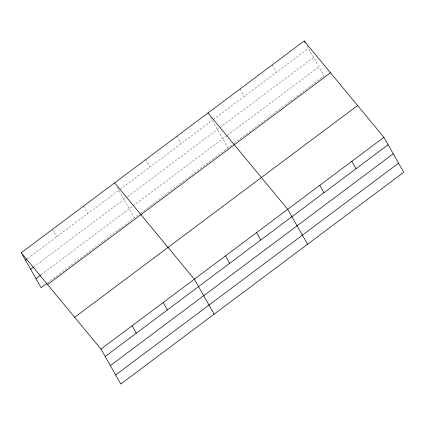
<?xml version="1.0" encoding="UTF-8"?>
<svg xmlns="http://www.w3.org/2000/svg" width="425" height="425" viewBox="0 0 425 425"><rect width="100%" height="100%" fill="white"/><g stroke="black" fill="none" stroke-linecap="round" stroke-linejoin="round"><path stroke-width="0.32" stroke-dasharray="2.12 1.59" d="M27.572 258.581L118.83 190.273M119.882 189.481L212.197 120.387M213.249 119.595L308.396 48.376M33.788 266.879L127.155 196.988M127.681 196.594L313.56 57.465M41.214 274.656L226.881 135.681M227.407 135.288L318.877 66.826M47.43 282.954L140.271 213.462M140.797 213.068L233.623 143.586M234.148 143.193L324.036 75.91L306.776 45.528M272.122 64.972L276.33 72.377M240.056 88.974L244.263 96.385M210.577 117.534L227.837 147.916M176.864 136.271L181.077 143.682M145.743 159.566L149.951 166.977M117.21 187.425L134.47 217.802M83.497 206.157L87.704 213.568M52.371 229.458L56.583 236.863"/><path stroke-width="0.64" d="M21.25 252.753L304.188 40.97L383.902 137.307L403.75 172.247L120.812 384.03L100.964 349.09L21.25 252.753L41.097 287.693L46.904 283.348M25.457 260.164L27.041 258.979M30.621 269.248L33.256 267.272M35.939 278.609L40.683 275.055M47.557 284.543L330.491 72.76M74.657 317.3L357.595 105.517M100.964 349.09L383.902 137.307M105.172 356.501L388.11 144.718M110.335 365.585L393.274 153.802M115.653 374.946L398.586 163.163M207.99 112.976L287.704 209.312L307.551 244.253M114.617 182.862L194.331 279.204L214.184 314.144M304.188 40.97L305.161 42.681M351.836 161.309L356.044 168.72M319.77 185.311L323.978 192.722M256.578 232.608L260.791 240.019M225.457 255.908L229.665 263.314M163.211 302.499L167.418 309.91M132.085 325.794L136.298 333.205"/></g></svg>
